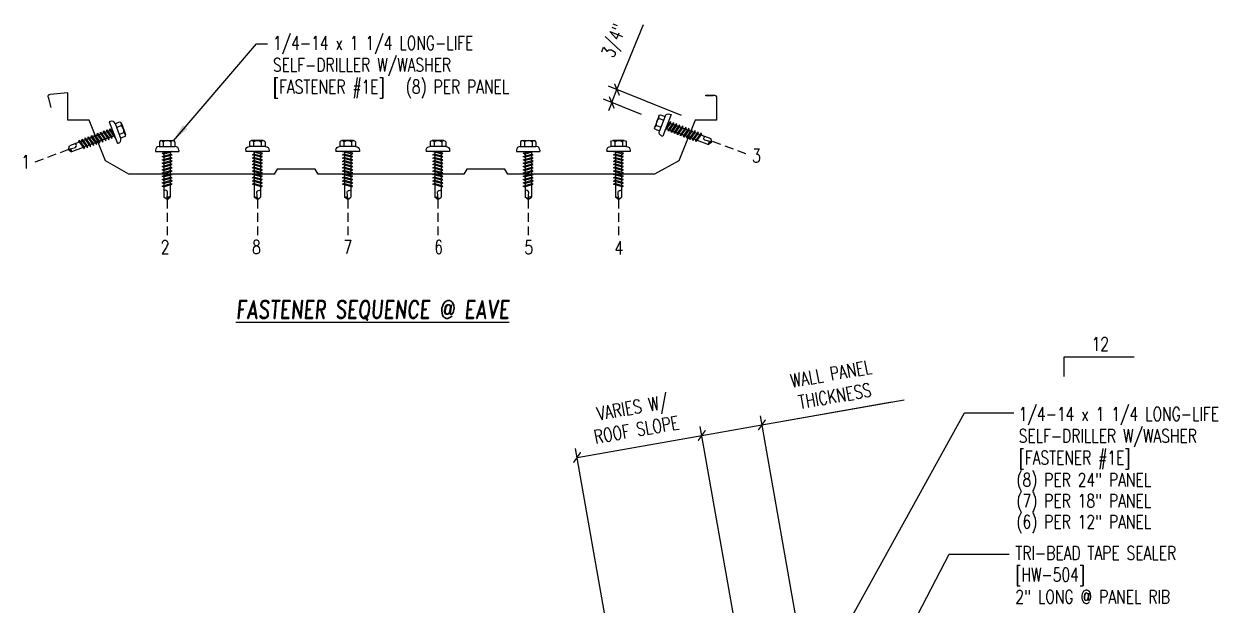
# Model space of a CAD drawing. Header units: inches. Extents: x 1.3 to 41.3, y 3.2 to 47.8.
# Drawn here: x 1.26 to 34.39, y 31.67 to 47.79 of the extents above; entities that cross this region are included whole.
import ezdxf
from ezdxf.enums import TextEntityAlignment as Align

# ---------------------------------------------------------------- set-up
doc = ezdxf.new("R2010")
doc.units = ezdxf.units.IN
doc.header["$MEASUREMENT"] = 0
doc.linetypes.add('HIDDEN', pattern=[0.375, 0.25, -0.125])
for name, color, linetype in [('DIM', 7, 'Continuous'), ('FASTENER', 9, 'Continuous'), ('LABEL', 6, 'Continuous'), ('MARK', 1, 'Continuous'), ('PANEL', 11, 'Continuous'), ('TEXT', 2, 'Continuous')]:
    doc.layers.add(name, color=color, linetype=linetype)
doc.styles.add('ARCHITEXT', font='ROMANS.shx', dxfattribs={"width": 0.8, "height": 0.375})
doc.styles.add('ROMAND', font='romand', dxfattribs={"height": 0.075})
doc.styles.add('TEXT1', font='ROMANS.shx', dxfattribs={"width": 0.75, "height": 0.375})
doc.dimstyles.new('DETAIL', dxfattribs={"dimscale": 4, "dimtxt": 0.09375, "dimasz": 0.0625, "dimexe": 0.0625, "dimexo": 0.125, "dimgap": 0.0625, "dimtad": 1, "dimdec": 4, "dimzin": 3, "dimdsep": 46, "dimlunit": 4, "dimtxsty": 'TEXT1', "dimblk": 'ARCHTICK', "dimcen": 0.0625, "dimclrd": 7, "dimclre": 7, "dimclrt": 2, "dimadec": 0, "dimazin": 0, "dimtfac": 0.59375, "dimtdec": 4, "dimtmove": 0, "dimatfit": 3, "dimfxl": 0, "dimfrac": 2, "dimtolj": 1, "dimtzin": 3, "dimarcsym": 0})
doc.dimstyles.new('DETAIL$7', dxfattribs={"dimscale": 4, "dimtxt": 0.09375, "dimasz": 0.125, "dimexe": 0.0625, "dimexo": 0.125, "dimgap": 0.0625, "dimtad": 1, "dimdec": 4, "dimzin": 3, "dimdsep": 46, "dimlunit": 4, "dimtxsty": 'TEXT1', "dimblk": 'ARCHTICK', "dimcen": 0.0625, "dimclrd": 7, "dimclre": 7, "dimclrt": 2, "dimadec": 0, "dimazin": 0, "dimtfac": 0.59375, "dimtdec": 4, "dimtmove": 0, "dimatfit": 3, "dimfxl": 0, "dimfrac": 2, "dimtolj": 1, "dimtzin": 3, "dimarcsym": 0})

# ---------------------------------------------------------------- blocks, each defined once
blk = doc.blocks.new('_ArchTick')
at = {"color": 0, "linetype": 'ByBlock', "const_width": 0.15}
blk.add_lwpolyline([(-0.5, -0.5), (0.5, 0.5)], dxfattribs=at)
blk = doc.blocks.new('*D26')
at = {"layer": 'DEFPOINTS', "color": 0}
for p in [(20.06962680937256, 36.37364446891433), (21.84690039644752, 26.2942250860497), (18.38665287762909, 25.68409008855247)]:
    blk.add_point(p, dxfattribs=at)
at = {"layer": 'DIM', "color": 7, "lineweight": -2}
for p, q in [((21.76007630761405, 26.7866289625558), (20.02621476495582, 36.61984640716738)), ((16.60937929055413, 35.76350947141709), (20.06962680937256, 36.37364446891433)), ((18.29982878879563, 26.17649396505857), (16.5659672461374, 36.00971140967015))]:
    blk.add_line(p, q, dxfattribs=at)
at = {"layer": 'DIM', "color": 7, "lineweight": -2, "xscale": 0.25, "yscale": 0.25, "zscale": 0.25}
for p, rotation in [((20.06962680937256, 36.37364446891433), 10.00000000000033), ((16.60937929055413, 35.76350947141709), 190.0000000000004)]:
    blk.add_blockref('_ArchTick', p, dxfattribs=dict(at, rotation=rotation))
at = {"layer": 'DIM', "color": 2, "insert": (18.20306519608219, 36.84235449038959), "char_height": 0.375, "attachment_point": 5, "rotation": 10.000000000000329, "style": 'TEXT1'}
blk.add_mtext('\\A1;VARIES W/\\PROOF SLOPE', dxfattribs=at)
blk = doc.blocks.new('*D27')
at = {"layer": 'DEFPOINTS', "color": 0}
for p in [(21.73774863707266, 36.66777935424667), (23.51502222414757, 26.58835997138192), (21.84690039644752, 26.2942250860497)]:
    blk.add_point(p, dxfattribs=at)
at = {"layer": 'DIM', "color": 7, "lineweight": -2}
for p, q in [((21.73774863707266, 36.66777935424667), (25.34390547124313, 37.30364210077714)), ((23.4281981353141, 27.08076384788802), (21.69433659265592, 36.91398129249972)), ((21.76007630761405, 26.7866289625558), (20.02621476495588, 36.61984640716749)), ((20.06962680937261, 36.37364446891443), (21.73774863707266, 36.66777935424667))]:
    blk.add_line(p, q, dxfattribs=at)
at = {"layer": 'DIM', "color": 7, "lineweight": -2, "xscale": 0.25, "yscale": 0.25, "zscale": 0.25}
for p, rotation in [((21.73774863707266, 36.66777935424667), 9.99999999999995), ((20.06962680937261, 36.37364446891443), 189.9999999999999)]:
    blk.add_blockref('_ArchTick', p, dxfattribs=dict(at, rotation=rotation))
at = {"layer": 'DIM', "color": 2, "insert": (23.70788069778454, 37.77673675102325), "char_height": 0.375, "attachment_point": 5, "rotation": 9.99999999999995, "style": 'TEXT1'}
blk.add_mtext('\\A1;{WALL PANEL}\\P{THICKNESS}', dxfattribs=at)
blk = doc.blocks.new('LAY-LAB')
at = {"layer": 'LABEL', "color": 6, "style": 'ROMAND', "oblique": 5, "width": 0.75}
blk.add_attdef('LAY-LAB', (0.01702886095377032, 0.03621175060766779), '', height=0.1875, dxfattribs=at)
blk = doc.blocks.new('slopl1')
at = {"layer": 'MARK', "color": 6}
blk.add_lwpolyline([(0, 0), (0, 0.1367525903501203), (0.4871004271800828, 0.1367525903501203)], dxfattribs=at)
at = {"layer": 'MARK', "color": 2, "style": 'TEXT1', "width": 0.75}
blk.add_text('12', height=0.09375, dxfattribs=at).set_placement((0.1908952262828523, 0.1779031707440311))
blk.add_attdef('SLOPL1', text='', height=0.09375, dxfattribs=at).set_placement((-0.05491703184622815, 0.02434748881376726), align=Align.RIGHT)
blk = doc.blocks.new('dsc-HW-504')
at = {"layer": 'TEXT', "style": 'TEXT1', "width": 0.75}
for s, p in [('TRI-BEAD TAPE SEALER', (0, 0)), ('[HW-504]', (0, -0.6000000000000001))]:
    blk.add_text(s, height=0.375, dxfattribs=at).set_placement(p)
at = {"layer": 'TEXT', "style": 'TEXT1', "flags": 1}
for tag, p in [('COLOR', (0, -1.2)), ('CALC', (0, -1.2)), ('OPT1', (0, -1.2)), ('OPT2', (0, -1.2)), ('OPT3', (0, -1.2)), ('GAGE', (0, -1.2)), ('SHPLN', (0, -1.2)), ('PART', (0, -1.2)), ('DESCRIPTION', (0, -1.2)), ('MULTIPLE', (0, -1.2)), ('SPARE1', (0, -1.8)), ('SPARE2', (0, -1.8)), ('SPARE3', (0, -1.8)), ('SPARE4', (0, -1.8)), ('SPARE5', (0, -1.8)), ('SPARE6', (0, -1.8)), ('SPARE7', (0, -1.8)), ('SPARE8', (0, -1.8)), ('SPARE9', (0, -1.8)), ('SPARE10', (0, -1.8))]:
    blk.add_attdef(tag, p, '', height=0.375, dxfattribs=at)
blk = doc.blocks.new('FD-F1e')
at = {"layer": 'TEXT', "style": 'TEXT1', "width": 0.75}
for s, p in [('1/4-14 x 1 1/4 LONG-LIFE', (0.004667300146735442, -0.04080364303275985)), ('SELF-DRILLER W/WASHER', (0.004667300146735442, -0.1925893573184742)), ('[FASTENER #1E]', (0.004667300146735442, -0.3443750716041885))]:
    blk.add_text(s, height=0.09375, dxfattribs=at).set_placement(p)
blk.add_attdef('(QUANTITY)', (0.9262521632207878, -0.3443750716041885), '', height=0.09375, dxfattribs=at)
at = {"layer": 'TEXT', "style": 'TEXT1', "flags": 1}
for tag, p in [('Color', (0.02446656837393846, -0.5337126119753017)), ('Calc', (0.02446656837393846, -0.5337126119753017)), ('Opt1', (0.02446656837393846, -0.5337126119753017)), ('Opt2', (0.02446656837393846, -0.5337126119753017)), ('Opt3', (0.02446656837393846, -0.5337126119753017)), ('Description', (0.02446656837393846, -0.5337126119753017)), ('Multiple', (0.02446656837393846, -0.5337126119753017)), ('Part', (0.02446656837393846, -0.5337126119753017)), ('Spare1', (0.02446656837393846, -0.7212126119753017)), ('Spare2', (0.02446656837393846, -0.7212126119753017)), ('Spare3', (0.02446656837393846, -0.7212126119753017)), ('Spare4', (0.02446656837393846, -0.7212126119753017)), ('Spare5', (0.02446656837393846, -0.7212126119753017)), ('Spare6', (0.02446656837393846, -0.7212126119753017)), ('Spare7', (0.02446656837393846, -0.7212126119753017)), ('Spare8', (0.02446656837393846, -0.7212126119753017)), ('Spare9', (0.02446656837393846, -0.7212126119753017)), ('Spare10', (0.02446656837393846, -0.7212126119753017))]:
    blk.add_attdef(tag, p, '', height=0.09375, dxfattribs=at)
blk = doc.blocks.new('FZ7')
at = {"layer": 'FASTENER'}
for p, q in [((-0.1609646679306422, 0.3365750513696995), (0.1609646679305001, 0.3365750513696995)), ((-0.3239869099777302, 0.07118593604934631), (-0.3239869099777302, 0.03687668227666308)), ((-0.3239869099777302, 0.03687668227666308), (0.3239869099777337, 0.03687668227667018)), ((-0.2239869099777287, 0.1711859360493477), (0.2153937419536298, 0.1711859360493477)), ((-0.2153937419537009, 0.3050714620366151), (-0.2153937419537009, 0.1711859360493477)), ((-0.1392066887307841, -0.01595464254284451), (0.04582591967606575, 0.03687668227666308)), ((-0.1065355939074024, 0.3050714620366008), (-0.1065355939074024, 0.1711859360493477)), ((-0.1035412740826622, -0.03605399481664762), (0.1392066887307912, 0.03325647204157178)), ((-0.08628439506888341, 0.03687668227666308), (-0.08628439506888341, -0.0008440363058213052)), ((-0.08628439506888341, 0.03687668227666308), (0.08628439506889052, 0.03687668227666308)), ((0.08628439506889052, 0.03687668227666308), (0.132782785244288, 0.03687668227666308)), ((0.08628439506889052, 0.01814586580454858), (0.08628439506889052, -0.04246842597596867)), ((0.106535593907406, 0.3050714620366008), (0.106535593907406, 0.1711859360493477)), ((0.1392066887307912, 0.03325647204156468), (0.132782785244288, 0.03687668227666308)), ((0.2153937419536298, 0.3050714620365582), (0.2153937419536298, 0.1711859360493477)), ((0.3239869099776627, 0.07118593604935342), (0.3239869099776627, 0.03687668227666308)), ((-0.1035412740826622, -0.03605399481664762), (-0.1392066887307841, -0.01595464254284451)), ((-0.1392066887307841, -0.1068516327777118), (0.1035412740826658, -0.03754116591949952)), ((-0.1035412740826622, -0.1269509850515149), (-0.1392066887307841, -0.1068516327777118)), ((-0.1392066887307841, -0.1977486230125791), (0.1035412740826658, -0.1284381561543668)), ((-0.1035412740826622, -0.2178479752863822), (-0.1392066887307841, -0.1977486230125791)), ((-0.1392066887307841, -0.2886456132474464), (0.1035412740826658, -0.2193351463892341)), ((-0.1035412740826622, -0.3087449655212495), (-0.1392066887307841, -0.2886456132474464)), ((-0.1392066887307841, -0.3795426034823137), (0.1035412740826658, -0.3102321366241014)), ((-0.1035412740826622, -0.1269509850515149), (0.1392066887307912, -0.05764051819330263)), ((-0.1035412740826622, -0.2178479752863822), (0.1392066887307912, -0.1485375084281699)), ((-0.1035412740826622, -0.3087449655212495), (0.1392066887307912, -0.2394344986630372)), ((-0.1035412740826622, -0.3996419557561168), (0.1392066887307912, -0.3303314888979045)), ((-0.08628439506888341, -0.03112673476017846), (-0.08628439506888341, -0.09174102654068861)), ((-0.08628439506888341, -0.1220237249950387), (-0.08628439506888341, -0.1826380167755559)), ((-0.08628439506888341, -0.212920715229906), (-0.08628439506888341, -0.2735350070104161)), ((-0.08628439506888341, -0.3038177054647804), (-0.08628439506888341, -0.3644319972452834)), ((0.08628439506889052, -0.07275112443033294), (0.08628439506889052, -0.133365416210836)), ((0.08628439506889052, -0.1636481146651931), (0.08628439506889052, -0.2242624064457033)), ((0.08628439506889052, -0.2545451049000533), (0.08628439506889052, -0.3151593966805635)), ((0.1392066887307912, -0.05764051819330263), (0.1035412740826693, -0.03754116591949952)), ((0.1392066887307912, -0.1485375084281699), (0.1035412740826693, -0.1284381561543668)), ((0.1392066887307912, -0.2394344986630372), (0.1035412740826693, -0.2193351463892341)), ((0.1392066887307912, -0.3303314888979045), (0.1035412740826693, -0.3102321366241014)), ((-0.1035412740826622, -0.3996419557561168), (-0.1392066887307841, -0.3795426034823137)), ((-0.1392066887307841, -0.470439593717181), (0.1035412740826658, -0.4011291268589687)), ((-0.1035412740826622, -0.4905389459909841), (-0.1392066887307841, -0.470439593717181)), ((-0.1392066887307841, -0.5613365839520483), (0.1035412740826658, -0.492026117093836)), ((-0.1035412740826622, -0.5814359362258514), (-0.1392066887307841, -0.5613365839520483)), ((-0.1392066887307841, -0.6522335741869156), (0.1035412740826658, -0.5829231073287033)), ((-0.1035412740826622, -0.6723329264607187), (-0.1392066887307841, -0.6522335741869156)), ((-0.1035412740826622, -0.4905389459909841), (0.1392066887307912, -0.4212284791327718)), ((-0.1035412740826622, -0.5814359362258514), (0.1392066887307912, -0.5121254693676391)), ((-0.1035412740826622, -0.6723329264607187), (0.1392066887307912, -0.6030224596025064)), ((-0.08628439506888341, -0.3947146956996406), (-0.08628439506888341, -0.4553289874801578)), ((-0.08628439506888341, -0.485611685934515), (-0.08628439506888341, -0.5462259777150251)), ((-0.08628439506888341, -0.5765086761693823), (-0.08628439506888341, -0.6371229679498924)), ((0.08628439506889052, -0.3454420951349206), (0.08628439506889052, -0.4060563869154308)), ((0.08628439506889052, -0.436339085369795), (0.08628439506889052, -0.4969533771503052)), ((0.08628439506889052, -0.5272360756046623), (0.08628439506889052, -0.5878503673851725)), ((0.08628439506889052, -0.6181330658395368), (0.08628439506889052, -0.6787473576200398)), ((0.1392066887307912, -0.4212284791327718), (0.1035412740826693, -0.4011291268589687)), ((0.1392066887307912, -0.5121254693676391), (0.1035412740826693, -0.492026117093836)), ((0.1392066887307912, -0.6030224596025064), (0.1035412740826693, -0.5829231073287033)), ((-0.1392066887307841, -0.7431305644217829), (0.1035412740826658, -0.6738200975635706)), ((-0.1035412740826622, -0.763229916695586), (-0.1392066887307841, -0.7431305644217829)), ((-0.1392066887307841, -0.8340275546566502), (0.1035412740826658, -0.7647170877984379)), ((-0.1035412740826622, -0.8541269069304533), (-0.1392066887307841, -0.8340275546566502)), ((-0.1392066887307841, -0.9249245448915246), (0.1035412740826658, -0.8556140780333052)), ((-0.1035412740826622, -0.9450238971653206), (-0.1392066887307841, -0.9249245448915175)), ((-0.1035412740826622, -0.763229916695586), (0.1392066887307912, -0.6939194498373737)), ((-0.1035412740826622, -0.8541269069304533), (0.1392066887307912, -0.784816440072241)), ((-0.1035412740826622, -0.9450238971653278), (0.1392066887307912, -0.8757134303071084)), ((-0.08628439506888341, -0.6674056664042425), (-0.08628439506888341, -0.7280199581847526)), ((-0.08628439506888341, -0.7583026566391169), (-0.08628439506888341, -0.818916948419627)), ((-0.08628439506888341, -0.8491996468739913), (-0.08628439506888341, -0.9098139386545014)), ((-0.08628439506888341, -0.9400966371088444), (-0.08628439506888341, -1.232132276977971)), ((0.08628439506889052, -0.7090300560744041), (0.08628439506889052, -0.7696443478549142)), ((0.08628439506889052, -0.7999270463092714), (0.08628439506889052, -0.8605413380897815)), ((0.08628439506889052, -0.8908240365441316), (0.08628439506889052, -1.232132276977978)), ((0.1392066887307912, -0.6939194498373737), (0.1035412740826693, -0.6738200975635706)), ((0.1392066887307912, -0.784816440072241), (0.1035412740826693, -0.7647170877984379)), ((0.1392066887307912, -0.8757134303071084), (0.1035412740826693, -0.8556140780333052)), ((3.552713678800501e-15, -1.292890852646792), (-0.08628439506888341, -1.232132276977971)), ((-0.001865008937127044, -1.277268037612544), (0.01426312099517091, -1.090591066369633)), ((3.552713678800501e-15, -1.292890852646792), (0.08628439506889052, -1.232132276977985))]:
    blk.add_line(p, q, dxfattribs=at)
for centre, radius, start, end in [((-0.1609646679306422, 0.2738044223143987), 0.06277062905529672, 29.87541791658705, 150.1245820834162), ((-3.552713678800501e-14, 0.1410371533071171), 0.195594190122193, 56.99742822392973, 123.0025717760438), ((0.1609646679305001, 0.2738044223143987), 0.06277062905529672, 29.87541791658385, 150.1245820834129), ((-0.2239869099777287, 0.07118593604934631), 0.1, 90.0000000000005, 180), ((0.2239869099776648, 0.07118593604935342), 0.1, 0, 90.00000000000081), ((-0.04603865864854839, -1.102470499806607), 0.06146076445166339, 11.14454555051887, 130.9060011362953), ((0.05438377417666018, -1.278475939051212), 0.05626175101849599, 55.45845230643774, 194.8453903687717)]:
    blk.add_arc(centre, radius, start, end, dxfattribs=at)
blk = doc.blocks.new('A$C236D3EBF')
at = {"layer": 'PANEL'}
for p, q in [((-7.331113241315858, 2.656482277753526), (-7.327384981879248, 1.816858718293702)), ((-6.938596651610784, 2.740271207571865), (-7.247803791317978, 2.740185637083265)), ((-7.199630110168499, 2.716254692632717), (-6.938727718603378, 2.716187340215285)), ((16.67058236884879, 1.816552214488794), (16.66853412599231, 2.831297815196976)), ((16.66853412599231, 2.831297815196976), (17.32681025036442, 2.773719358433183)), ((17.39845885997142, 2.671571409879469), (17.30361555267589, 2.288979270367861)), ((-7.327384981879248, 1.816858718293702), (-6.537610185160219, 1.816620096150551)), ((-6.537610185160219, 1.816620096150551), (-5.929451291330651, 0.3117236102314891)), ((15.27278094844738, 0.3129056688149703), (15.88034001574009, 1.816673984429372)), ((15.88034001574009, 1.816673984429372), (16.67058236884879, 1.816552214488794)), ((-5.929451291330651, 0.3117236102314891), (-5.035003375791206, -0.1833338492642511)), ((0.3945212838589498, -0.1833338492642511), (0.5027708247214662, 0.004160915737472237)), ((0.5027708247214662, 0.004160915737472237), (1.911275026471145, 0.00417341531990445)), ((1.911275026471145, 0.00417341531990445), (2.01952128385895, -0.1833338492642511)), ((7.405521283858954, -0.1833338492642511), (7.513770824721471, 0.004160915737472237)), ((7.513770824721471, 0.004160915737472237), (8.92227502647115, 0.00417341531990445)), ((8.92227502647115, 0.00417341531990445), (9.030521283858954, -0.1833338492642511)), ((14.41322831823882, -0.1833338492642511), (15.27278094844738, 0.3129056688149703)), ((-5.035003375791206, -0.1833338492642511), (0.3945212838589498, -0.1833338492642511)), ((2.01952128385895, -0.1833338492642511), (7.405521283858954, -0.1833338492642511)), ((9.030521283858954, -0.1833338492642511), (14.41322831823882, -0.1833338492642511))]:
    blk.add_line(p, q, dxfattribs=at)
for centre, radius, start, end in [((-7.247780729516165, 2.656852306941005), 0.08333333333333333, 90.01585612714977, 180.2544141649075), ((-6.938662180944572, 2.728229273892495), 0.01204211197556217, 269.6881734881606, 90.3434991564928), ((17.31970932748101, 2.692536772829556), 0.08149254758004833, 345.0920284787862, 85.00114378350084)]:
    blk.add_arc(centre, radius, start, end, dxfattribs=at)

msp = doc.modelspace()

# ---------------------------------------------------------------- linework, layer by layer
at = {"color": 7}
for p, q in [((17.71589931944747, 45.96867914348583), (18.44761478276199, 47.77715237270362)), ((19.50274906998892, 45.24626828814741), (17.48414988961636, 46.06244588478014)), ((17.57064528214024, 45.60967615519855), (17.71589931944747, 45.96867914348583)), ((18.39878590384996, 45.2746071650062), (17.33889585230913, 45.70344289649286)), ((17.57064528214024, 45.60967615519855), (17.47687854084593, 45.37792672536744))]:
    msp.add_line(p, q, dxfattribs=at)
at = {"layer": 'DIM', "color": 251, "linetype": 'HIDDEN'}
for p, q in [((20.35821315488575, 44.54146878300697), (21.28618765176314, 44.19347834667794)), ((2.497211707387081, 44.30445643584182), (1.569237210509677, 43.95646599951279)), ((5.234642631885329, 42.92287293196495), (5.234642631885357, 41.93179573485501)), ((7.739535188192541, 42.92287293196495), (7.739535188192569, 41.93179573485501)), ((10.24442774449975, 42.92287293196495), (10.24442774449978, 41.93179573485501)), ((12.74932030080696, 42.92287293196495), (12.74932030080699, 41.93179573485501)), ((15.25421285711415, 42.92287293196495), (15.25421285711418, 41.93179573485501)), ((17.75910541342138, 42.92287293196495), (17.75910541342141, 41.93179573485501))]:
    msp.add_line(p, q, dxfattribs=at)
at = {"layer": 'DIM'}
msp.add_line((21.73774863707267, 36.66777935424659), (25.6881868012361, 37.36434818820901), dxfattribs=at)

# ---------------------------------------------------------------- block references
at = {"color": 7, "xscale": 0.2499999999999989, "yscale": 0.25, "zscale": 0.25}
for p, rotation in [((17.71589931944747, 45.96867914348583), 247.9715482466652), ((17.57064528214024, 45.60967615519855), 67.9715482466652)]:
    msp.add_blockref('_ArchTick', p, dxfattribs=dict(at, rotation=rotation))
msp.add_blockref('dsc-HW-504', (28.76948045693607, 32.92552266923109))
at = {"layer": 'FASTENER', "rotation": 290.5560452195828}
msp.add_blockref('FZ7', (3.707783136132385, 44.75842072162131), dxfattribs=at)
at = {"layer": 'FASTENER', "xscale": -1, "rotation": 69.4439547804174}
msp.add_blockref('FZ7', (19.13642825744348, 44.96179266269562), dxfattribs=at)
at = {"layer": 'FASTENER'}
for p in [(5.234642631885329, 44.21576378461175), (15.25421285711415, 44.21576378461175)]:
    msp.add_blockref('FZ7', p, dxfattribs=at)
at = {"layer": 'FASTENER', "xscale": -1}
for p in [(7.739535188192541, 44.21576378461175), (10.24442774449975, 44.21576378461175), (12.74932030080696, 44.21576378461175), (17.75910541342138, 44.21576378461175)]:
    msp.add_blockref('FZ7', p, dxfattribs=at)
at = {"layer": 'LABEL', "xscale": 2.66666666666668, "yscale": 2.666666666666679, "zscale": 2.66666666666668}
msp.add_blockref('LAY-LAB', (7.100396544190009, 39.52253196138842), dxfattribs=at).add_auto_attribs({'LAY-LAB': '%%UFASTENER SEQUENCE @ EAVE'})
at = {"layer": 'MARK', "xscale": 4, "yscale": 4, "zscale": 4}
msp.add_blockref('slopl1', (30.12030252411908, 38.00926779747896), dxfattribs=at)
at = {"layer": 'PANEL', "xscale": -0.75, "yscale": 0.75, "zscale": 0.75}
msp.add_blockref('A$C236D3EBF', (14.98222873047492, 43.75488406290496), dxfattribs=at)
at = {"layer": 'TEXT', "xscale": 4, "yscale": 4, "zscale": 4}
msp.add_blockref('FD-F1e', (28.8437051828011, 36.94558516609746), dxfattribs=at)

# ---------------------------------------------------------------- texts
at = {"color": 2, "insert": (17.67891787133237, 47.30559391927078), "char_height": 0.375, "attachment_point": 5, "rotation": 67.97154824666542, "style": 'TEXT1'}
msp.add_mtext('\\A1;3/4"', dxfattribs=at)
at = {"layer": 'TEXT', "style": 'TEXT1', "width": 0.75}
for s, p in [('1/4-14 x 1 1/4 LONG-LIFE', (8.170209260986695, 47.07350087188015)), ('SELF-DRILLER W/WASHER', (8.170209260986695, 46.4663580147373)), ('[FASTENER #1E]', (8.170209260986695, 45.85921515759443)), ('(8) PER PANEL', (11.8565487132829, 45.85921515759443)), ('(8) PER 24" PANEL', (28.79966813141206, 34.95494345599027)), ('(7) PER 18" PANEL', (28.79966813141206, 34.37331619189282)), ('(6) PER 12" PANEL', (28.79966813141206, 33.79168892779536)), ('2" LONG @ PANEL RIB', (28.76948045693607, 31.71123695494536))]:
    msp.add_text(s, height=0.375, dxfattribs=at).set_placement(p)
at = {"layer": 'TEXT', "color": 2, "style": 'ARCHITEXT', "width": 0.75}
for s, p in [('1', (1.188664615671819, 43.77727271923735)), ('3', (21.46602920386351, 43.94657067881295)), ('2', (5.057873081891891, 41.41605934402816)), ('8', (7.592558848364298, 41.41605934402816)), ('7', (10.12675322871035, 41.41605934402816)), ('6', (12.64722654599822, 41.41605934402816)), ('5', (15.15028005853586, 41.40303640628861)), ('4', (17.65082564172087, 41.39001346854912))]:
    msp.add_text(s, height=0.375, dxfattribs=at).set_placement(p)

# ---------------------------------------------------------------- dimensions: what is measured, and where the dimension line sits
at = {"layer": 'DIM'}
dim = msp.add_linear_dim(base=(21.73774863707266, 36.66777935424667), p1=(21.84690039644752, 26.2942250860497), p2=(23.51502222414757, 26.58835997138192), angle=9.99999999999995, text='{WALL PANEL}\\P{THICKNESS}', dimstyle='DETAIL', dxfattribs=at)
dim.commit()
dim.dimension.update_dxf_attribs({"geometry": '*D27', "text_midpoint": (23.83811683103473, 37.0381309362641), "dimtype": 128})
dim = msp.add_aligned_dim(p1=(18.3866528776291, 25.68409008855247), p2=(21.84690039644752, 26.2942250860497), distance=10.234910673717746, text='VARIES W/\\PROOF SLOPE', dimstyle='DETAIL', dxfattribs=at)
dim.commit()
dim.dimension.update_dxf_attribs({"geometry": '*D26', "text_midpoint": (18.20306519608219, 36.84235449038959)})

# ---------------------------------------------------------------- leaders
msp.add_leader([(5.409760975469741, 44.55072231829637), (7.710612364855109, 47.23406424991533), (8.0175329702395, 47.23406424991533)], dimstyle='DETAIL$7', dxfattribs=at)
at = {"layer": 'TEXT'}
for points in [[(22.45357129290841, 28.12064445148745), (27.35813176893691, 37.00343537719169), (28.7265022510075, 37.00343537719169)], [(23.45212122079259, 26.41428394228865), (26.93497090463552, 33.08543554090232), (28.59603048424839, 33.08543554090232)]]:
    msp.add_leader(points, dimstyle='DETAIL$7', dxfattribs=at)

doc.saveas('drawing.dxf')
